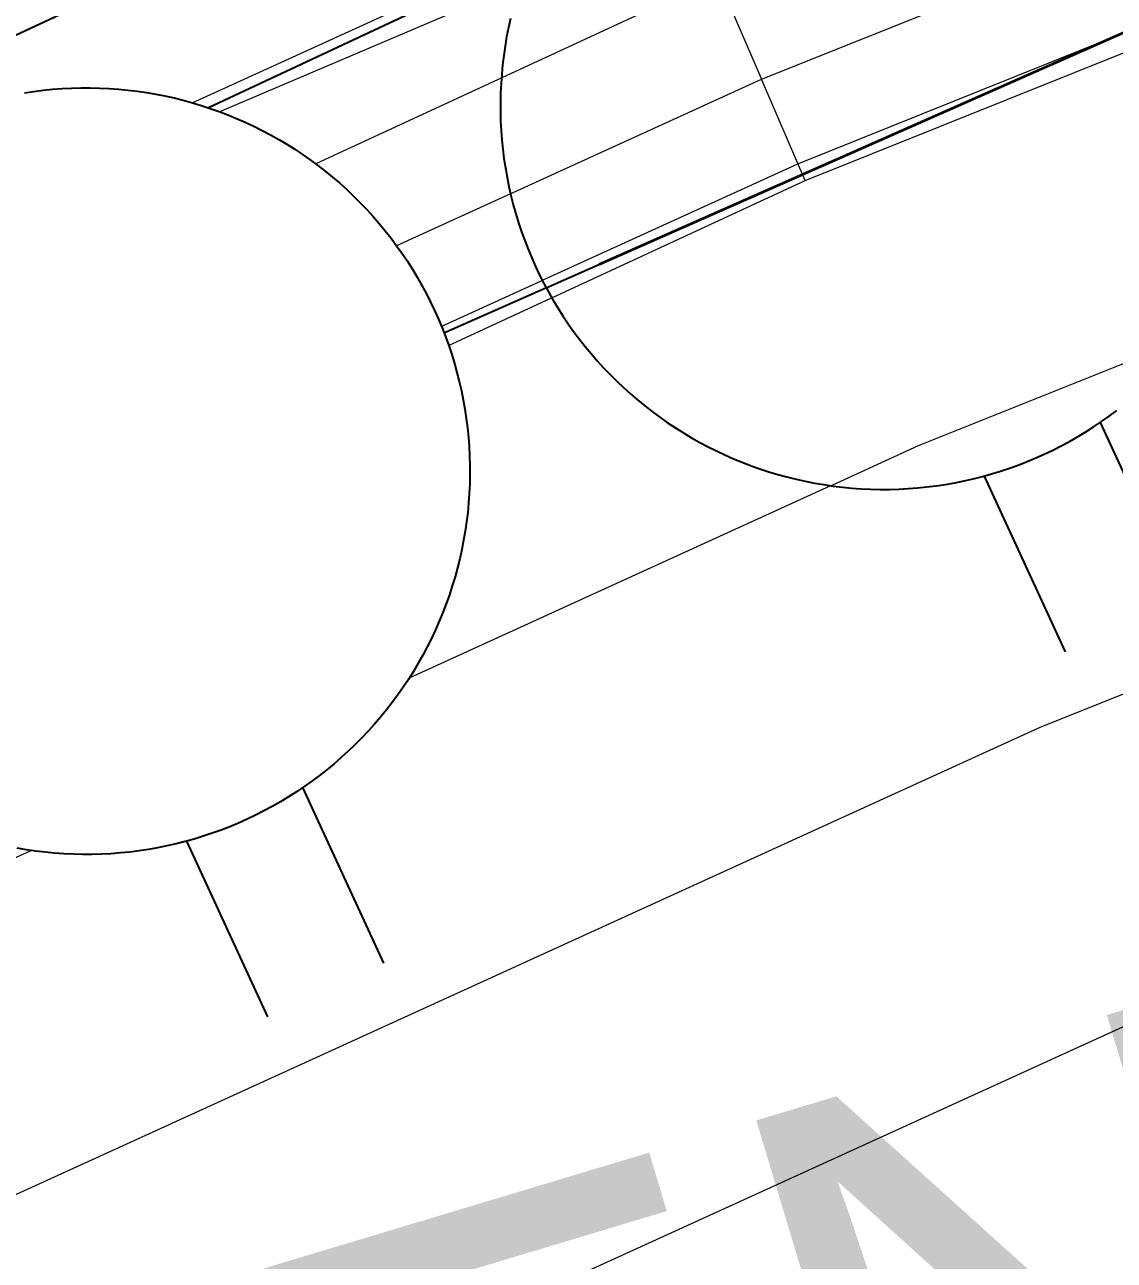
# Model space of a CAD drawing. Header units: metres. Extents: x 0 to 310918, y 0 to 6270107.
# Drawn here: x 310371.057 to 310374.609, y 6269752.656 to 6269756.686 of the extents above; entities that cross this region are included whole.
import ezdxf
from ezdxf import colors
from ezdxf.entities.mleader import LeaderData, LeaderLine
from ezdxf.enums import TextEntityAlignment as Align
from ezdxf.math import Vec2, Vec3

# ---------------------------------------------------------------- set-up
doc = ezdxf.new("R2010")
doc.units = ezdxf.units.M
doc.linetypes.add('Cable Exist UG', pattern=[7, 4, -1, 1, -1])
doc.layers.get('0').update_dxf_attribs({"color": 6})
for name, color, linetype, lineweight in [('_User Miscellaneous1', 30, 'Continuous', 13), ('_User_LV_Exist', 5, 'Continuous', 35), ('Cadastre Developer_SP_NEW', 92, 'Continuous', 15), ('Cadastre Roads_SP_EXT', 218, 'Continuous', 15), ('Mains_LV_EXT', 163, 'Continuous', 25)]:
    doc.layers.add(name, color=color, linetype=linetype, lineweight=lineweight)
doc.layers.add('_User Miscellaneous10', color=252, linetype='Continuous', lineweight=13, plot=False, transparency=0.7)
doc.layers.add('_User Miscellaneous12', color=252, linetype='Continuous', lineweight=13, plot=False, transparency=0.75)
for name, color, linetype in [('Duct_SP_EXT', 30, 'Continuous'), ('Equip_LV_EXT', 7, 'Continuous'), ('Equip_LV_NEW', 2, 'Continuous')]:
    doc.layers.add(name, color=color, linetype=linetype)
doc.styles.get("Standard").update_dxf_attribs({"font": 'arial.ttf'})

# ---------------------------------------------------------------- blocks, each defined once
blk = doc.blocks.new('LV_UG_LINKS_OPEN_EXT')
at = {"layer": 'Equip_LV_EXT'}
for tag, height, flags, p in [('ACTUAL_STATUS', 0.1667, 9, (3.1667, -1.6667)), ('CONSTRUCTED_VOLTAGE', 0.1667, 9, (3.1667, -1.8333)), ('NO_PHASES', 0.1667, 9, (3.1667, -2)), ('OPERATING_VOLTAGE', 0.2, 9, (3, -2.6)), ('ORIENTATION', 0.2, 9, (3, -2.8)), ('STATE', 0.2, 9, (3, -3)), ('SWITCH_TYPE', 0.2, 9, (3, -3.2)), ('USAGE', 0.2, 9, (3, -3.4)), ('NOTES', 0.2, 9, (3, -3.6)), ('OWNED_BY', 0.2, 9, (3, -3.8)), ('OPERATED_BY', 0.2, 9, (3, -4)), ('MAINTAINED_BY', 0.2, 9, (3, -4.2)), ('NUMBER_OF_PHASES', 0.2, 9, (3, -4.4)), ('TYPE', 0.2, 9, (3, -4.6)), ('Z', 0.2, 1, (3, -4.8))]:
    blk.add_attdef(tag, text='', height=height, dxfattribs=dict(at, flags=flags)).set_placement(p, align=Align.MIDDLE_LEFT)
at = {"transparency": 33554651}
blk.add_wipeout([(4, 1.25), (3.9693, 1.2496), (3.9387, 1.2485), (3.908, 1.2466), (3.8775, 1.244), (3.847, 1.2406), (3.8166, 1.2365), (3.7863, 1.2316), (3.7561, 1.226), (3.7261, 1.2196), (3.6963, 1.2125), (3.6666, 1.2047), (3.6371, 1.1962), (3.6079, 1.1869), (3.5789, 1.1769), (3.5501, 1.1662), (3.5216, 1.1548), (3.4934, 1.1428), (3.4656, 1.13), (3.438, 1.1165), (3.4108, 1.1024), (3.3839, 1.0876), (3.3574, 1.0722), (3.3313, 1.0561), (3.3055, 1.0393), (3.2802, 1.022), (3.2554, 1.004), (3.231, 0.9854), (3.207, 0.9663), (3.1835, 0.9465), (3.1606, 0.9262), (3.1381, 0.9053), (3.1161, 0.8839), (3.0947, 0.8619), (3.0738, 0.8394), (3.0535, 0.8165), (3.0337, 0.793), (3.0146, 0.769), (2.996, 0.7446), (2.978, 0.7198), (2.9607, 0.6945), (2.9439, 0.6687), (2.9278, 0.6426), (2.9124, 0.6161), (2.8976, 0.5892), (2.8835, 0.562), (2.87, 0.5344), (2.8572, 0.5066), (2.8452, 0.4784), (2.8338, 0.4499), (2.8231, 0.4211), (2.8131, 0.3921), (2.8038, 0.3629), (2.7953, 0.3334), (2.7875, 0.3037), (2.7804, 0.2739), (2.774, 0.2439), (2.7684, 0.2137), (2.7635, 0.1834), (2.7594, 0.153), (2.756, 0.1225), (2.7534, 0.092), (2.7515, 0.0613), (2.7504, 0.0307), (2.75, 0), (2.7504, -0.0307), (2.7515, -0.0613), (2.7534, -0.092), (2.756, -0.1225), (2.7594, -0.153), (2.7635, -0.1834), (2.7684, -0.2137), (2.774, -0.2439), (2.7804, -0.2739), (2.7875, -0.3037), (2.7953, -0.3334), (2.8038, -0.3629), (2.8131, -0.3921), (2.8231, -0.4211), (2.8338, -0.4499), (2.8452, -0.4784), (2.8572, -0.5066), (2.87, -0.5344), (2.8835, -0.562), (2.8976, -0.5892), (2.9124, -0.6161), (2.9278, -0.6426), (2.9439, -0.6687), (2.9607, -0.6945), (2.978, -0.7198), (2.996, -0.7446), (3.0146, -0.769), (3.0337, -0.793), (3.0535, -0.8165), (3.0738, -0.8394), (3.0947, -0.8619), (3.1161, -0.8839), (3.1381, -0.9053), (3.1606, -0.9262), (3.1835, -0.9465), (3.207, -0.9663), (3.231, -0.9854), (3.2554, -1.004), (3.2802, -1.022), (3.3055, -1.0393), (3.3313, -1.0561), (3.3574, -1.0722), (3.3839, -1.0876), (3.4108, -1.1024), (3.438, -1.1165), (3.4656, -1.13), (3.4934, -1.1428), (3.5216, -1.1548), (3.5501, -1.1662), (3.5789, -1.1769), (3.6079, -1.1869), (3.6371, -1.1962), (3.6666, -1.2047), (3.6963, -1.2125), (3.7261, -1.2196), (3.7561, -1.226), (3.7863, -1.2316), (3.8166, -1.2365), (3.847, -1.2406), (3.8775, -1.244), (3.908, -1.2466), (3.9387, -1.2485), (3.9693, -1.2496), (4, -1.25), (4.0307, -1.2496), (4.0613, -1.2485), (4.092, -1.2466), (4.1225, -1.244), (4.153, -1.2406), (4.1834, -1.2365), (4.2137, -1.2316), (4.2439, -1.226), (4.2739, -1.2196), (4.3037, -1.2125), (4.3334, -1.2047), (4.3629, -1.1962), (4.3921, -1.1869), (4.4211, -1.1769), (4.4499, -1.1662), (4.4784, -1.1548), (4.5066, -1.1428), (4.5344, -1.13), (4.562, -1.1165), (4.5892, -1.1024), (4.6161, -1.0876), (4.6426, -1.0722), (4.6687, -1.0561), (4.6945, -1.0393), (4.7198, -1.022), (4.7446, -1.004), (4.769, -0.9854), (4.793, -0.9663), (4.8165, -0.9465), (4.8394, -0.9262), (4.8619, -0.9053), (4.8839, -0.8839), (4.9053, -0.8619), (4.9262, -0.8394), (4.9465, -0.8165), (4.9663, -0.793), (4.9854, -0.769), (5.004, -0.7446), (5.022, -0.7198), (5.0393, -0.6945), (5.0561, -0.6687), (5.0722, -0.6426), (5.0876, -0.6161), (5.1024, -0.5892), (5.1165, -0.562), (5.13, -0.5344), (5.1428, -0.5066), (5.1548, -0.4784), (5.1662, -0.4499), (5.1769, -0.4211), (5.1869, -0.3921), (5.1962, -0.3629), (5.2047, -0.3334), (5.2125, -0.3037), (5.2196, -0.2739), (5.226, -0.2439), (5.2316, -0.2137), (5.2365, -0.1834), (5.2406, -0.153), (5.244, -0.1225), (5.2466, -0.092), (5.2485, -0.0613), (5.2496, -0.0307), (5.25, 0), (5.2496, 0.0307), (5.2485, 0.0613), (5.2466, 0.092), (5.244, 0.1225), (5.2406, 0.153), (5.2365, 0.1834), (5.2316, 0.2137), (5.226, 0.2439), (5.2196, 0.2739), (5.2125, 0.3037), (5.2047, 0.3334), (5.1962, 0.3629), (5.1869, 0.3921), (5.1769, 0.4211), (5.1662, 0.4499), (5.1548, 0.4784), (5.1428, 0.5066), (5.13, 0.5344), (5.1165, 0.562), (5.1024, 0.5892), (5.0876, 0.6161), (5.0722, 0.6426), (5.0561, 0.6687), (5.0393, 0.6945), (5.022, 0.7198), (5.004, 0.7446), (4.9854, 0.769), (4.9663, 0.793), (4.9465, 0.8165), (4.9262, 0.8394), (4.9053, 0.8619), (4.8839, 0.8839), (4.8619, 0.9053), (4.8394, 0.9262), (4.8165, 0.9465), (4.793, 0.9663), (4.769, 0.9854), (4.7446, 1.004), (4.7198, 1.022), (4.6945, 1.0393), (4.6687, 1.0561), (4.6426, 1.0722), (4.6161, 1.0876), (4.5892, 1.1024), (4.562, 1.1165), (4.5344, 1.13), (4.5066, 1.1428), (4.4784, 1.1548), (4.4499, 1.1662), (4.4211, 1.1769), (4.3921, 1.1869), (4.3629, 1.1962), (4.3334, 1.2047), (4.3037, 1.2125), (4.2739, 1.2196), (4.2439, 1.226), (4.2137, 1.2316), (4.1834, 1.2365), (4.153, 1.2406), (4.1225, 1.244), (4.092, 1.2466), (4.0613, 1.2485), (4.0307, 1.2496)], dxfattribs=at).dxf.layer = 'Equip_LV_EXT'
at = {"layer": 'Equip_LV_EXT'}
for p, q in [((3.7917, -1.2325), (3.7917, -1.8634)), ((4.2083, -1.2325), (4.2083, -1.8634))]:
    blk.add_line(p, q, dxfattribs=at)
at = {"layer": 'Equip_LV_EXT', "flags": 128}
blk.add_lwpolyline([(3.0146, 0.769), (2.996, 0.7446), (2.978, 0.7198), (2.9607, 0.6945), (2.9439, 0.6687), (2.9278, 0.6426), (2.9124, 0.6161), (2.8976, 0.5892), (2.8835, 0.562), (2.87, 0.5344), (2.8572, 0.5066), (2.8452, 0.4784), (2.8338, 0.4499), (2.8231, 0.4211), (2.8131, 0.3921), (2.8038, 0.3629), (2.7953, 0.3334), (2.7875, 0.3037), (2.7804, 0.2739), (2.774, 0.2439), (2.7684, 0.2137), (2.7635, 0.1834), (2.7594, 0.153), (2.756, 0.1225), (2.7534, 0.092), (2.7515, 0.0613), (2.7504, 0.0307), (2.75, 0), (2.7504, -0.0307), (2.7515, -0.0613), (2.7534, -0.092), (2.756, -0.1225), (2.7594, -0.153), (2.7635, -0.1834), (2.7684, -0.2137), (2.774, -0.2439), (2.7804, -0.2739), (2.7875, -0.3037), (2.7953, -0.3334), (2.8038, -0.3629), (2.8131, -0.3921), (2.8231, -0.4211), (2.8338, -0.4499), (2.8452, -0.4784), (2.8572, -0.5066), (2.87, -0.5344), (2.8835, -0.562), (2.8976, -0.5892), (2.9124, -0.6161), (2.9278, -0.6426), (2.9439, -0.6687), (2.9607, -0.6945), (2.978, -0.7198), (2.996, -0.7446), (3.0146, -0.769), (3.0337, -0.793), (3.0535, -0.8165), (3.0738, -0.8394), (3.0947, -0.8619), (3.1161, -0.8839), (3.1381, -0.9053), (3.1606, -0.9262), (3.1835, -0.9465), (3.207, -0.9663), (3.231, -0.9854), (3.2554, -1.004), (3.2802, -1.022), (3.3055, -1.0393), (3.3313, -1.0561), (3.3574, -1.0722), (3.3839, -1.0876), (3.4108, -1.1024), (3.438, -1.1165), (3.4656, -1.13), (3.4934, -1.1428), (3.5216, -1.1548), (3.5501, -1.1662), (3.5789, -1.1769), (3.6079, -1.1869), (3.6371, -1.1962), (3.6666, -1.2047), (3.6963, -1.2125), (3.7261, -1.2196), (3.7561, -1.226), (3.7863, -1.2316), (3.8166, -1.2365), (3.847, -1.2406), (3.8775, -1.244), (3.908, -1.2466), (3.9387, -1.2485), (3.9693, -1.2496), (4, -1.25), (4.0307, -1.2496), (4.0613, -1.2485), (4.092, -1.2466), (4.1225, -1.244), (4.153, -1.2406), (4.1834, -1.2365), (4.2137, -1.2316), (4.2439, -1.226), (4.2739, -1.2196)], dxfattribs=at)
blk = doc.blocks.new('LV_UG_LINKS_OPEN_NEW')
at = {"layer": 'Equip_LV_NEW'}
for tag, flags, p in [('ACTUAL_STATUS', 9, (3.1667, -1.6667)), ('CONSTRUCTED_VOLTAGE', 9, (3.1667, -1.8333)), ('NO_PHASES', 9, (3.1667, -2)), ('OPERATING_VOLTAGE', 9, (3.1667, -2.1667)), ('ORIENTATION', 9, (3.1667, -2.3333)), ('STATE', 9, (3.1667, -2.5)), ('SWITCH_TYPE', 9, (3.1667, -2.6667)), ('USAGE', 9, (3.1667, -2.8333)), ('NOTES', 9, (3.1667, -3)), ('OWNED_BY', 9, (3.1667, -3.1667)), ('OPERATED_BY', 9, (3.1667, -3.3333)), ('MAINTAINED_BY', 9, (3.1667, -3.5)), ('NUMBER_OF_PHASES', 9, (3.1667, -3.6667)), ('TYPE', 9, (3.1667, -3.8333)), ('Z', 1, (3.1667, -4))]:
    blk.add_attdef(tag, text='', height=0.1667, dxfattribs=dict(at, flags=flags)).set_placement(p, align=Align.MIDDLE_LEFT)
at = {"transparency": 33554651}
blk.add_wipeout([(4, 1.25), (3.9693, 1.2496), (3.9387, 1.2485), (3.908, 1.2466), (3.8775, 1.244), (3.847, 1.2406), (3.8166, 1.2365), (3.7863, 1.2316), (3.7561, 1.226), (3.7261, 1.2196), (3.6963, 1.2125), (3.6666, 1.2047), (3.6371, 1.1962), (3.6079, 1.1869), (3.5789, 1.1769), (3.5501, 1.1662), (3.5216, 1.1548), (3.4934, 1.1428), (3.4656, 1.13), (3.438, 1.1165), (3.4108, 1.1024), (3.3839, 1.0876), (3.3574, 1.0722), (3.3313, 1.0561), (3.3055, 1.0393), (3.2802, 1.022), (3.2554, 1.004), (3.231, 0.9854), (3.207, 0.9663), (3.1835, 0.9465), (3.1606, 0.9262), (3.1381, 0.9053), (3.1161, 0.8839), (3.0947, 0.8619), (3.0738, 0.8394), (3.0535, 0.8165), (3.0337, 0.793), (3.0146, 0.769), (2.996, 0.7446), (2.978, 0.7198), (2.9607, 0.6945), (2.9439, 0.6687), (2.9278, 0.6426), (2.9124, 0.6161), (2.8976, 0.5892), (2.8835, 0.562), (2.87, 0.5344), (2.8572, 0.5066), (2.8452, 0.4784), (2.8338, 0.4499), (2.8231, 0.4211), (2.8131, 0.3921), (2.8038, 0.3629), (2.7953, 0.3334), (2.7875, 0.3037), (2.7804, 0.2739), (2.774, 0.2439), (2.7684, 0.2137), (2.7635, 0.1834), (2.7594, 0.153), (2.756, 0.1225), (2.7534, 0.092), (2.7515, 0.0613), (2.7504, 0.0307), (2.75, 0), (2.7504, -0.0307), (2.7515, -0.0613), (2.7534, -0.092), (2.756, -0.1225), (2.7594, -0.153), (2.7635, -0.1834), (2.7684, -0.2137), (2.774, -0.2439), (2.7804, -0.2739), (2.7875, -0.3037), (2.7953, -0.3334), (2.8038, -0.3629), (2.8131, -0.3921), (2.8231, -0.4211), (2.8338, -0.4499), (2.8452, -0.4784), (2.8572, -0.5066), (2.87, -0.5344), (2.8835, -0.562), (2.8976, -0.5892), (2.9124, -0.6161), (2.9278, -0.6426), (2.9439, -0.6687), (2.9607, -0.6945), (2.978, -0.7198), (2.996, -0.7446), (3.0146, -0.769), (3.0337, -0.793), (3.0535, -0.8165), (3.0738, -0.8394), (3.0947, -0.8619), (3.1161, -0.8839), (3.1381, -0.9053), (3.1606, -0.9262), (3.1835, -0.9465), (3.207, -0.9663), (3.231, -0.9854), (3.2554, -1.004), (3.2802, -1.022), (3.3055, -1.0393), (3.3313, -1.0561), (3.3574, -1.0722), (3.3839, -1.0876), (3.4108, -1.1024), (3.438, -1.1165), (3.4656, -1.13), (3.4934, -1.1428), (3.5216, -1.1548), (3.5501, -1.1662), (3.5789, -1.1769), (3.6079, -1.1869), (3.6371, -1.1962), (3.6666, -1.2047), (3.6963, -1.2125), (3.7261, -1.2196), (3.7561, -1.226), (3.7863, -1.2316), (3.8166, -1.2365), (3.847, -1.2406), (3.8775, -1.244), (3.908, -1.2466), (3.9387, -1.2485), (3.9693, -1.2496), (4, -1.25), (4.0307, -1.2496), (4.0613, -1.2485), (4.092, -1.2466), (4.1225, -1.244), (4.153, -1.2406), (4.1834, -1.2365), (4.2137, -1.2316), (4.2439, -1.226), (4.2739, -1.2196), (4.3037, -1.2125), (4.3334, -1.2047), (4.3629, -1.1962), (4.3921, -1.1869), (4.4211, -1.1769), (4.4499, -1.1662), (4.4784, -1.1548), (4.5066, -1.1428), (4.5344, -1.13), (4.562, -1.1165), (4.5892, -1.1024), (4.6161, -1.0876), (4.6426, -1.0722), (4.6687, -1.0561), (4.6945, -1.0393), (4.7198, -1.022), (4.7446, -1.004), (4.769, -0.9854), (4.793, -0.9663), (4.8165, -0.9465), (4.8394, -0.9262), (4.8619, -0.9053), (4.8839, -0.8839), (4.9053, -0.8619), (4.9262, -0.8394), (4.9465, -0.8165), (4.9663, -0.793), (4.9854, -0.769), (5.004, -0.7446), (5.022, -0.7198), (5.0393, -0.6945), (5.0561, -0.6687), (5.0722, -0.6426), (5.0876, -0.6161), (5.1024, -0.5892), (5.1165, -0.562), (5.13, -0.5344), (5.1428, -0.5066), (5.1548, -0.4784), (5.1662, -0.4499), (5.1769, -0.4211), (5.1869, -0.3921), (5.1962, -0.3629), (5.2047, -0.3334), (5.2125, -0.3037), (5.2196, -0.2739), (5.226, -0.2439), (5.2316, -0.2137), (5.2365, -0.1834), (5.2406, -0.153), (5.244, -0.1225), (5.2466, -0.092), (5.2485, -0.0613), (5.2496, -0.0307), (5.25, 0), (5.2496, 0.0307), (5.2485, 0.0613), (5.2466, 0.092), (5.244, 0.1225), (5.2406, 0.153), (5.2365, 0.1834), (5.2316, 0.2137), (5.226, 0.2439), (5.2196, 0.2739), (5.2125, 0.3037), (5.2047, 0.3334), (5.1962, 0.3629), (5.1869, 0.3921), (5.1769, 0.4211), (5.1662, 0.4499), (5.1548, 0.4784), (5.1428, 0.5066), (5.13, 0.5344), (5.1165, 0.562), (5.1024, 0.5892), (5.0876, 0.6161), (5.0722, 0.6426), (5.0561, 0.6687), (5.0393, 0.6945), (5.022, 0.7198), (5.004, 0.7446), (4.9854, 0.769), (4.9663, 0.793), (4.9465, 0.8165), (4.9262, 0.8394), (4.9053, 0.8619), (4.8839, 0.8839), (4.8619, 0.9053), (4.8394, 0.9262), (4.8165, 0.9465), (4.793, 0.9663), (4.769, 0.9854), (4.7446, 1.004), (4.7198, 1.022), (4.6945, 1.0393), (4.6687, 1.0561), (4.6426, 1.0722), (4.6161, 1.0876), (4.5892, 1.1024), (4.562, 1.1165), (4.5344, 1.13), (4.5066, 1.1428), (4.4784, 1.1548), (4.4499, 1.1662), (4.4211, 1.1769), (4.3921, 1.1869), (4.3629, 1.1962), (4.3334, 1.2047), (4.3037, 1.2125), (4.2739, 1.2196), (4.2439, 1.226), (4.2137, 1.2316), (4.1834, 1.2365), (4.153, 1.2406), (4.1225, 1.244), (4.092, 1.2466), (4.0613, 1.2485), (4.0307, 1.2496)], dxfattribs=at).dxf.layer = 'Equip_LV_NEW'
at = {"layer": 'Equip_LV_NEW'}
for p, q in [((3.7917, 1.8634), (3.7917, 1.2325)), ((4.2083, 1.8634), (4.2083, 1.2325))]:
    blk.add_line(p, q, dxfattribs=at)
at = {"layer": 'Equip_LV_NEW', "flags": 128}
blk.add_lwpolyline([(4.3334, -1.2047), (4.3629, -1.1962), (4.3921, -1.1869), (4.4211, -1.1769), (4.4499, -1.1662), (4.4784, -1.1548), (4.5066, -1.1428), (4.5344, -1.13), (4.562, -1.1165), (4.5892, -1.1024), (4.6161, -1.0876), (4.6426, -1.0722), (4.6687, -1.0561), (4.6945, -1.0393), (4.7198, -1.022), (4.7446, -1.004), (4.769, -0.9854), (4.793, -0.9663), (4.8165, -0.9465), (4.8394, -0.9262), (4.8619, -0.9053), (4.8839, -0.8839), (4.9053, -0.8619), (4.9262, -0.8394), (4.9465, -0.8165), (4.9663, -0.793), (4.9854, -0.769), (5.004, -0.7446), (5.022, -0.7198), (5.0393, -0.6945), (5.0561, -0.6687), (5.0722, -0.6426), (5.0876, -0.6161), (5.1024, -0.5892), (5.1165, -0.562), (5.13, -0.5344), (5.1428, -0.5066), (5.1548, -0.4784), (5.1662, -0.4499), (5.1769, -0.4211), (5.1869, -0.3921), (5.1962, -0.3629), (5.2047, -0.3334), (5.2125, -0.3037), (5.2196, -0.2739), (5.226, -0.2439), (5.2316, -0.2137), (5.2365, -0.1834), (5.2406, -0.153), (5.244, -0.1225), (5.2466, -0.092), (5.2485, -0.0613), (5.2496, -0.0307), (5.25, 0), (5.2496, 0.0307), (5.2485, 0.0613), (5.2466, 0.092), (5.244, 0.1225), (5.2406, 0.153), (5.2365, 0.1834), (5.2316, 0.2137), (5.226, 0.2439), (5.2196, 0.2739), (5.2125, 0.3037), (5.2047, 0.3334), (5.1962, 0.3629), (5.1869, 0.3921), (5.1769, 0.4211), (5.1662, 0.4499), (5.1548, 0.4784), (5.1428, 0.5066), (5.13, 0.5344), (5.1165, 0.562), (5.1024, 0.5892), (5.0876, 0.6161), (5.0722, 0.6426), (5.0561, 0.6687), (5.0393, 0.6945), (5.022, 0.7198), (5.004, 0.7446), (4.9854, 0.769), (4.9663, 0.793), (4.9465, 0.8165), (4.9262, 0.8394), (4.9053, 0.8619), (4.8839, 0.8839), (4.8619, 0.9053), (4.8394, 0.9262), (4.8165, 0.9465), (4.793, 0.9663), (4.769, 0.9854), (4.7446, 1.004), (4.7198, 1.022), (4.6945, 1.0393), (4.6687, 1.0561), (4.6426, 1.0722), (4.6161, 1.0876), (4.5892, 1.1024), (4.562, 1.1165), (4.5344, 1.13), (4.5066, 1.1428), (4.4784, 1.1548), (4.4499, 1.1662), (4.4211, 1.1769), (4.3921, 1.1869), (4.3629, 1.1962), (4.3334, 1.2047), (4.3037, 1.2125), (4.2739, 1.2196), (4.2439, 1.226), (4.2137, 1.2316), (4.1834, 1.2365), (4.153, 1.2406), (4.1225, 1.244), (4.092, 1.2466), (4.0613, 1.2485), (4.0307, 1.2496), (4, 1.25), (3.9693, 1.2496), (3.9387, 1.2485), (3.908, 1.2466), (3.8775, 1.244), (3.847, 1.2406), (3.8166, 1.2365), (3.7863, 1.2316), (3.7561, 1.226), (3.7261, 1.2196), (3.6963, 1.2125), (3.6666, 1.2047), (3.6371, 1.1962), (3.6079, 1.1869), (3.5789, 1.1769), (3.5501, 1.1662), (3.5216, 1.1548), (3.4934, 1.1428), (3.4656, 1.13), (3.438, 1.1165), (3.4108, 1.1024), (3.3839, 1.0876), (3.3574, 1.0722), (3.3313, 1.0561), (3.3055, 1.0393), (3.2802, 1.022)], dxfattribs=at)
blk = doc.blocks.new('*U406')
at = {"layer": 'Equip_LV_NEW', "ltscale": 10, "xscale": -1, "rotation": 256.4048308479758}
blk.add_blockref('LV_UG_LINKS_OPEN_NEW', (0, 0), dxfattribs=at)
at = {"width": 0.9}
blk.add_attdef('ASSET_NUM', text='', height=2, dxfattribs=at).set_placement((4, 2), align=Align.MIDDLE_LEFT)
for tag, p, flags in [('SUBURB', (-2, 0), 1), ('STREETNAME', (-1.8, 0), 9), ('PARENT', (-1.6, 0), 9), ('NOTES', (-1.4, 0), 9), ('LOCATION', (-1.2, 0), 9), ('LEGEND', (-1, 0), 9), ('USAGE', (-0.8, 0), 9), ('SUPPORT_TYPE', (-0.6, 0), 9), ('STATE', (-0.4, 0), 9), ('OWNED_BY', (-0.2, 0), 9)]:
    blk.add_attdef(tag, p, '', height=0.2, rotation=270, dxfattribs=dict(flags=flags))

msp = doc.modelspace()

# ---------------------------------------------------------------- texts
at = {"layer": 'Cadastre Roads_SP_EXT'}
msp.add_text('ROSENFELD AVE', height=1.8, rotation=16.7358, dxfattribs=at).set_placement((310366.9388, 6269749.2777))

# ---------------------------------------------------------------- next in the draw order: block references
at = {"layer": 'Equip_LV_EXT', "rotation": 24.75778333482162}
msp.add_blockref('LV_UG_LINKS_OPEN_EXT', (310370.2248, 6269754.7452), dxfattribs=at)

# ---------------------------------------------------------------- next in the draw order: linework, layer by layer
at = {"layer": '_User Miscellaneous1'}
for p, q in [((310373.6012, 6269756.1775), (310383.8793, 6269760.3035)), ((310364.9925, 6269752.9901), (310373.3158, 6269756.8387)), ((310373.3158, 6269756.8387), (310373.4585, 6269756.5081)), ((310373.6012, 6269756.1775), (310373.4585, 6269756.5081)), ((310365.3011, 6269752.3396), (310373.6012, 6269756.1775))]:
    msp.add_line(p, q, dxfattribs=at)
at = {"layer": '_User Miscellaneous10', "linetype": 'Continuous', "flags": 128}
for points in [[(310346.495, 6269745.0218), (310351.4397, 6269747.0314), (310357.4152, 6269749.6813), (310366.5688, 6269754.1353), (310373.1828, 6269757.1517), (310384.7588, 6269761.7988), (310435.0277, 6269781.0331), (310460.5739, 6269790.7958), (310479.4101, 6269798.0149), (310508.2794, 6269809.0058), (310510.884, 6269815.254), (310507.9716, 6269822.8258), (310507.171, 6269824.9224), (310525.9668, 6269830.6156), (310528.0661, 6269825.0629), (310529.2278, 6269821.99), (310535.1295, 6269819.3343), (310556.4203, 6269827.4808)], [(310346.8715, 6269744.0954), (310351.8307, 6269746.1109), (310357.8368, 6269748.7744), (310366.9952, 6269753.2306), (310373.5767, 6269756.2323), (310385.1238, 6269760.8677), (310435.3851, 6269780.0992), (310460.9309, 6269789.8617), (310479.767, 6269797.0807), (310509.037, 6269808.2242), (310511.9612, 6269815.239), (310508.9054, 6269823.1836), (310508.4881, 6269824.2765), (310525.362, 6269829.3875), (310527.1308, 6269824.7093), (310528.4391, 6269821.2483), (310535.0984, 6269818.2517), (310557.1639, 6269826.6946)], [(310347.248, 6269743.1689), (310352.2218, 6269745.1904), (310358.2584, 6269747.8674), (310367.4215, 6269752.3259), (310373.9707, 6269755.3129), (310385.4888, 6269759.9367), (310435.7425, 6269779.1652), (310461.2879, 6269788.9276), (310480.1238, 6269796.1466), (310509.7946, 6269807.4426), (310513.0383, 6269815.2241), (310509.8391, 6269823.5415), (310509.8051, 6269823.6305), (310524.7572, 6269828.1595), (310526.1954, 6269824.3556), (310527.6504, 6269820.5066), (310535.0673, 6269817.1691), (310557.9076, 6269825.9084)], [(310347.6246, 6269742.2425), (310352.6128, 6269744.2699), (310358.68, 6269746.9605), (310367.8478, 6269751.4213), (310374.3646, 6269754.3934), (310385.8537, 6269759.0056), (310436.0998, 6269778.2312), (310461.6449, 6269787.9935), (310480.4806, 6269795.2124), (310510.5522, 6269806.661), (310514.1155, 6269815.2091), (310511.1245, 6269822.9853), (310524.1524, 6269826.9314), (310525.26, 6269824.002), (310526.8617, 6269819.7649), (310535.0362, 6269816.0865), (310558.6512, 6269825.1222)], [(310348.0011, 6269741.3161), (310353.0039, 6269743.3494), (310359.1015, 6269746.0535), (310368.2741, 6269750.5166), (310374.7586, 6269753.474), (310386.2187, 6269758.0746), (310436.4572, 6269777.2973), (310462.0018, 6269787.0593), (310480.8375, 6269794.2782), (310511.3098, 6269805.8794), (310515.1927, 6269815.1942), (310512.4441, 6269822.3401), (310523.5477, 6269825.7033), (310524.3246, 6269823.6483), (310526.0731, 6269819.0233), (310535.0052, 6269815.0039), (310559.3948, 6269824.3361)]]:
    msp.add_lwpolyline(points, dxfattribs=at)
at = {"layer": '_User Miscellaneous10', "color": 4, "linetype": 'Continuous', "flags": 128}
msp.add_lwpolyline([(310346.7586, 6269744.3733), (310351.7134, 6269746.387), (310357.7103, 6269749.0465), (310366.8673, 6269753.502), (310373.4585, 6269756.5081), (310385.0143, 6269761.147), (310435.2779, 6269780.3793), (310460.8238, 6269790.1419), (310479.6599, 6269797.361), (310508.8098, 6269808.4586), (310511.638, 6269815.2435), (310508.6252, 6269823.0763), (310508.093, 6269824.4702), (310525.5434, 6269829.7559), (310527.4114, 6269824.8154), (310528.6757, 6269821.4708), (310535.1077, 6269818.5765), (310556.9409, 6269826.9304)], dxfattribs=at)
at = {"layer": '_User Miscellaneous12'}
msp.add_lwpolyline([(310367.5312, 6269753.5601), (310369.3933, 6269755.4245), (310369.3933, 6269755.4245), (310379.1544, 6269759.5787), (310382.4344, 6269764.9162)], dxfattribs=at)
at = {"layer": '_User_LV_Exist', "linetype": 'Cable Exist UG', "flags": 128}
msp.add_lwpolyline([(310414.3288, 6269772.0184), (310412.9195, 6269769.345), (310412.9195, 6269769.345), (310402.0116, 6269765.1472), (310399.3368, 6269766.288), (310399.3368, 6269766.288), (310390.8284, 6269762.9829), (310377.8715, 6269758.0886), (310367.5079, 6269753.5061)], dxfattribs=at)
at = {"layer": 'Duct_SP_EXT'}
for p, q in [((310367.9906, 6269755.2317), (310378.9991, 6269760.3812)), ((310368.194, 6269754.7969), (310379.1853, 6269759.9384))]:
    msp.add_line(p, q, dxfattribs=at)
at = {"layer": 'Mains_LV_EXT', "linetype": 'Cable Exist UG'}
msp.add_lwpolyline([(310414.3288, 6269772.0184), (310412.9195, 6269769.345), (310412.9195, 6269769.345), (310402.0116, 6269765.1472), (310399.3368, 6269766.288), (310399.3368, 6269766.288), (310390.8284, 6269762.9829), (310377.8715, 6269758.0886), (310367.5079, 6269753.5061)], dxfattribs=at)

# ---------------------------------------------------------------- next in the draw order: leaders
at = {"layer": 'Cadastre Developer_SP_NEW'}
ml = msp.add_multileader_mtext('Standard', dxfattribs=at)
ml.set_content('{\\C7;CONSTRUCTED UNDER URS18714}', color=256)
ml.set_leader_properties()
ml.build(insert=Vec2(0, 0))
ml.multileader.update_dxf_attribs({"leader_type": 2, "has_text_frame": 1, "text_left_attachment_type": 2, "text_right_attachment_type": 2, "dogleg_length": 0.01})
ctx = ml.context
ctx.base_point, ctx.char_height, ctx.plane_origin, ctx.plane_x_axis, ctx.plane_y_axis = Vec3(310500.9599, 6269759.9208), 1.8, Vec3(311890.052, 6270199.8894), Vec3(0.933494, 0.358594), Vec3(-0.358594, 0.933494)
ctx.left_attachment, ctx.right_attachment, ctx.text_align_type = 2, 2, 1
notes = []
notes.append((ctx, [(0, (0, 0, 0), (0, 0), (1, 0), 1, [])]))
ctx.mtext.insert, ctx.mtext.text_direction, ctx.mtext.rotation, ctx.mtext.width, ctx.mtext.alignment, ctx.mtext.flow_direction = Vec3(310512.0416, 6269766.7987), Vec3(0.933494, 0.358594), 0.366762, 23.5182, 2, 5
ctx.mtext.has_bg_fill, ctx.mtext.bg_color, ctx.mtext.bg_scale_factor, ctx.mtext.bg_transparency, ctx.mtext.use_window_bg_color = 1, -1073741824, 2, 0, 1
for ctx, leaders in notes:
    for number, flags, end, landing, length, lines in leaders:
        leader = LeaderData()
        leader.index, (leader.has_last_leader_line, leader.has_dogleg_vector, leader.attachment_direction) = number, flags
        leader.last_leader_point, leader.dogleg_vector, leader.dogleg_length = Vec3(end), Vec3(landing), length
        for number, points, colour, breaks in lines:
            line = LeaderLine()
            line.index, line.vertices, line.color, line.breaks = number, Vec3.list(points), colors.encode_raw_color(colour), breaks
            leader.lines.append(line)
        ctx.leaders.append(leader)

# ---------------------------------------------------------------- next in the draw order: leaders
ml = msp.add_multileader_mtext('Standard', dxfattribs=at)
ml.set_content('{\\C7;CONSTRUCTED UNDER URS16102}', color=256)
ml.set_leader_properties()
ml.build(insert=Vec2(0, 0))
ml.multileader.update_dxf_attribs({"leader_type": 2, "has_text_frame": 1, "text_left_attachment_type": 2, "text_right_attachment_type": 2, "dogleg_length": 0.01})
ctx = ml.context
ctx.base_point, ctx.char_height, ctx.plane_origin, ctx.plane_x_axis, ctx.plane_y_axis = Vec3(310563.8194, 6269743.8464), 1.8, Vec3(311952.9064, 6270183.813), Vec3(0.933494, 0.358594), Vec3(-0.358594, 0.933494)
ctx.left_attachment, ctx.right_attachment, ctx.text_align_type = 2, 2, 1
notes = []
notes.append((ctx, [(0, (0, 0, 0), (0, 0), (1, 0), 1, [])]))
ctx.mtext.insert, ctx.mtext.text_direction, ctx.mtext.rotation, ctx.mtext.width, ctx.mtext.alignment, ctx.mtext.flow_direction = Vec3(310574.8959, 6269750.7223), Vec3(0.933494, 0.358594), 0.366762, 23.5182, 2, 5
ctx.mtext.has_bg_fill, ctx.mtext.bg_color, ctx.mtext.bg_scale_factor, ctx.mtext.bg_transparency, ctx.mtext.use_window_bg_color = 1, -1073741824, 2, 0, 1
for ctx, leaders in notes:
    for number, flags, end, landing, length, lines in leaders:
        leader = LeaderData()
        leader.index, (leader.has_last_leader_line, leader.has_dogleg_vector, leader.attachment_direction) = number, flags
        leader.last_leader_point, leader.dogleg_vector, leader.dogleg_length = Vec3(end), Vec3(landing), length
        for number, points, colour, breaks in lines:
            line = LeaderLine()
            line.index, line.vertices, line.color, line.breaks = number, Vec3.list(points), colors.encode_raw_color(colour), breaks
            leader.lines.append(line)
        ctx.leaders.append(leader)

# ---------------------------------------------------------------- next in the draw order: leaders
ml = msp.add_multileader_mtext('Standard', dxfattribs=at)
ml.set_content('{\\C7;CONSTRUCTED UNDER URS16102}', color=256)
ml.set_leader_properties()
ml.build(insert=Vec2(0, 0))
ml.multileader.update_dxf_attribs({"leader_type": 2, "has_text_frame": 1, "text_left_attachment_type": 2, "text_right_attachment_type": 2, "dogleg_length": 0.01})
ctx = ml.context
ctx.base_point, ctx.char_height, ctx.plane_origin, ctx.plane_x_axis, ctx.plane_y_axis = Vec3(310598.8484, 6269757.245), 1.8, Vec3(311987.9353, 6270197.2116), Vec3(0.933494, 0.358594), Vec3(-0.358594, 0.933494)
ctx.left_attachment, ctx.right_attachment, ctx.text_align_type = 2, 2, 1
notes = []
notes.append((ctx, [(0, (0, 0, 0), (0, 0), (1, 0), 1, [])]))
ctx.mtext.insert, ctx.mtext.text_direction, ctx.mtext.rotation, ctx.mtext.width, ctx.mtext.alignment, ctx.mtext.flow_direction = Vec3(310609.9249, 6269764.1209), Vec3(0.933494, 0.358594), 0.366762, 23.5182, 2, 5
ctx.mtext.has_bg_fill, ctx.mtext.bg_color, ctx.mtext.bg_scale_factor, ctx.mtext.bg_transparency, ctx.mtext.use_window_bg_color = 1, -1073741824, 2, 0, 1
for ctx, leaders in notes:
    for number, flags, end, landing, length, lines in leaders:
        leader = LeaderData()
        leader.index, (leader.has_last_leader_line, leader.has_dogleg_vector, leader.attachment_direction) = number, flags
        leader.last_leader_point, leader.dogleg_vector, leader.dogleg_length = Vec3(end), Vec3(landing), length
        for number, points, colour, breaks in lines:
            line = LeaderLine()
            line.index, line.vertices, line.color, line.breaks = number, Vec3.list(points), colors.encode_raw_color(colour), breaks
            leader.lines.append(line)
        ctx.leaders.append(leader)

# ---------------------------------------------------------------- next in the draw order: block references
at = {"layer": '_User_LV_Exist', "rotation": 308.3529525045462}
msp.add_blockref('*U406', (310367.6256, 6269753.5547), dxfattribs=at)

doc.saveas('drawing.dxf')
